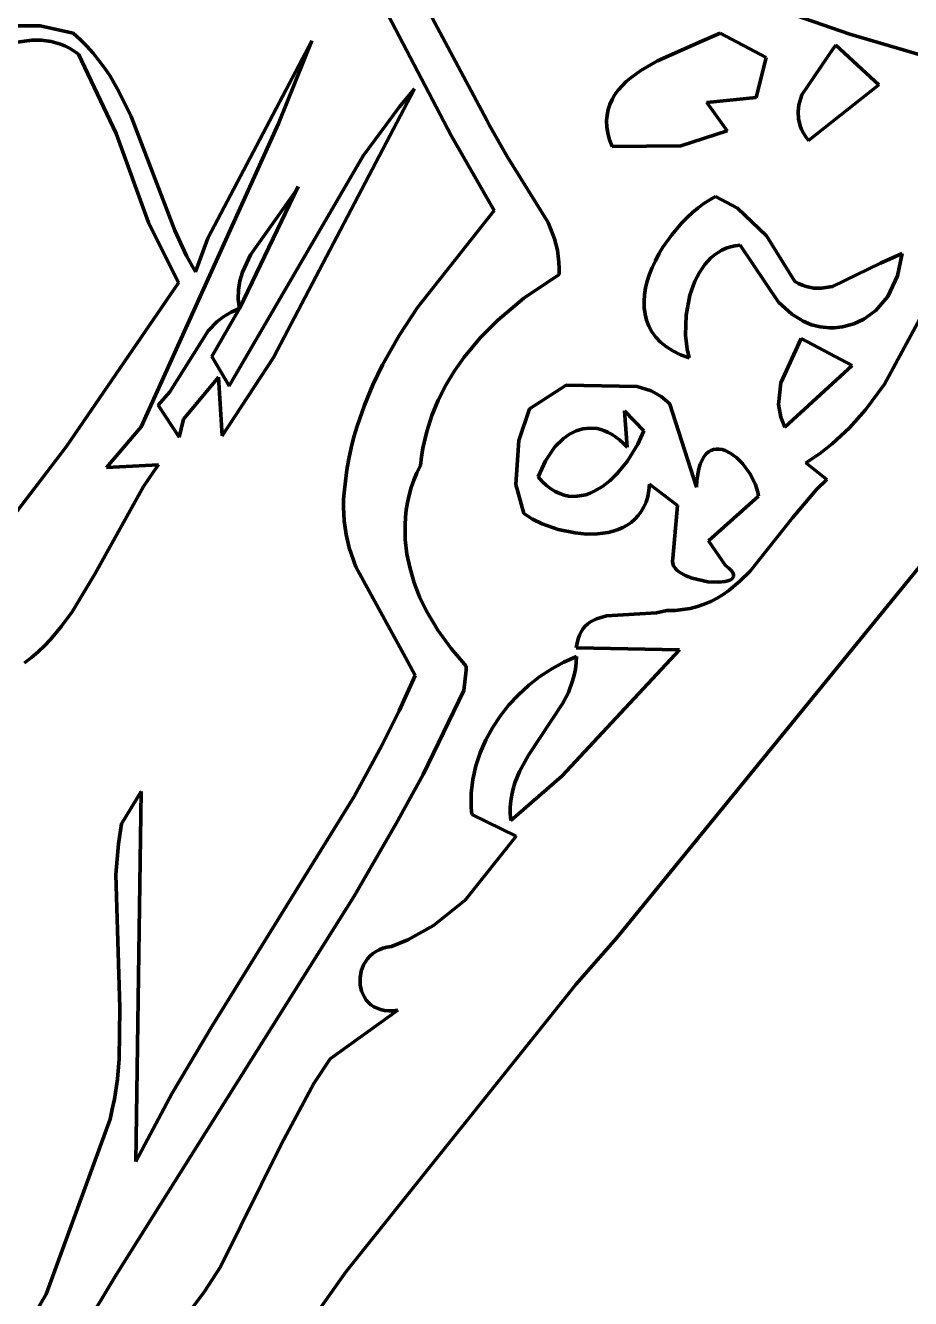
# Model space of a CAD drawing. Header units: millimetres. Extents: x 0 to 14.2, y 0 to 19.5.
# Drawn here: x 11.12 to 11.855, y 4.011 to 5.067 of the extents above; entities that cross this region are included whole.
import ezdxf

# ---------------------------------------------------------------- set-up
doc = ezdxf.new("R2010")
doc.units = ezdxf.units.MM
doc.layers.add('color#010101ff', color=7, linetype='CONTINUOUS', lineweight=100)
doc.layers.add('color#fdfdfdff', color=7, linetype='CONTINUOUS', lineweight=100)

msp = doc.modelspace()

# ---------------------------------------------------------------- linework, layer by layer
at = {"layer": 'color#010101ff'}
for p, q in [((11.395, 5.1914), (11.5036, 4.9886)), ((11.474, 4.9759), (11.3682, 5.1774)), ((11.8047, 5.0598), (11.6962, 5.0976)), ((11.1014, 5.0668), (11.1328, 5.0669)), ((11.1328, 5.0669), (11.1601, 5.0608)), ((11.1259, 5.055), (11.1097, 5.0528)), ((11.1339, 5.055), (11.1259, 5.055)), ((11.1418, 5.0539), (11.1339, 5.055)), ((11.1495, 5.0517), (11.1418, 5.0539)), ((11.1533, 5.0501), (11.1495, 5.0517)), ((11.1601, 5.0608), (11.166, 5.0555)), ((11.166, 5.0555), (11.1715, 5.0499)), ((11.2718, 4.8906), (11.3582, 5.0543)), ((11.3582, 5.0543), (11.3304, 4.9857)), ((11.6451, 5.0379), (11.6844, 5.0552)), ((11.6844, 5.0552), (11.6973, 5.0607)), ((11.6973, 5.0607), (11.7353, 5.0406)), ((11.7913, 5.0484), (11.7931, 5.0508)), ((11.7931, 5.0508), (11.8288, 5.0179)), ((12.0353, 4.9922), (11.8047, 5.0598)), ((11.1571, 5.0482), (11.1533, 5.0501)), ((11.1608, 5.0459), (11.1571, 5.0482)), ((11.1644, 5.0433), (11.1608, 5.0459)), ((11.1959, 4.9775), (11.1644, 5.0433)), ((11.1715, 5.0499), (11.1767, 5.0441)), ((11.1767, 5.0441), (11.1815, 5.0381)), ((11.7353, 5.0406), (11.727, 5.0074)), ((11.765, 5.0095), (11.7913, 5.0484)), ((11.1815, 5.0381), (11.1861, 5.0319)), ((11.1861, 5.0319), (11.1904, 5.0255)), ((11.6229, 5.0237), (11.6312, 5.0298)), ((11.6312, 5.0298), (11.6451, 5.0379)), ((11.1904, 5.0255), (11.1981, 5.0124)), ((11.6157, 5.0171), (11.6191, 5.0205)), ((11.6191, 5.0205), (11.6229, 5.0237)), ((11.1981, 5.0124), (11.2083, 4.9917)), ((11.4434, 5.0146), (11.3265, 4.7916)), ((11.4307, 4.9992), (11.4434, 5.0146)), ((11.6075, 5.0058), (11.6098, 5.0097)), ((11.6098, 5.0097), (11.6126, 5.0135)), ((11.6126, 5.0135), (11.6157, 5.0171)), ((11.7625, 5.0012), (11.765, 5.0095)), ((11.8288, 5.0179), (11.7704, 4.9716)), ((11.4008, 4.9589), (11.4307, 4.9992)), ((11.6042, 4.9973), (11.6056, 5.0016)), ((11.6056, 5.0016), (11.6075, 5.0058)), ((11.727, 5.0074), (11.6861, 5.0033)), ((11.6861, 5.0033), (11.7029, 4.9797)), ((11.7619, 4.9955), (11.7625, 5.0012)), ((11.2083, 4.9917), (11.2444, 4.897)), ((11.5036, 4.9886), (11.5056, 4.9841)), ((11.6029, 4.988), (11.6033, 4.9928)), ((11.6031, 4.983), (11.6029, 4.988)), ((11.6033, 4.9928), (11.6042, 4.9973)), ((11.7622, 4.9897), (11.7619, 4.9955)), ((11.7637, 4.9838), (11.7622, 4.9897)), ((11.2227, 4.9037), (11.1959, 4.9775)), ((11.3304, 4.9857), (11.2164, 4.734)), ((11.5056, 4.9841), (11.5203, 4.9583)), ((11.604, 4.9778), (11.6031, 4.983)), ((11.6054, 4.9723), (11.604, 4.9778)), ((11.7029, 4.9797), (11.6646, 4.9672)), ((11.7648, 4.9808), (11.7637, 4.9838)), ((11.7664, 4.9777), (11.7648, 4.9808)), ((11.7682, 4.9747), (11.7664, 4.9777)), ((11.5096, 4.9135), (11.474, 4.9759)), ((11.6076, 4.9667), (11.6054, 4.9723)), ((11.6646, 4.9672), (11.6076, 4.9667)), ((11.7704, 4.9716), (11.7682, 4.9747)), ((11.2896, 4.7679), (11.4008, 4.9589)), ((11.5203, 4.9583), (11.5544, 4.9037)), ((11.347, 4.9335), (11.2983, 4.8321)), ((11.3073, 4.8767), (11.3451, 4.9302)), ((11.3451, 4.9302), (11.347, 4.9335)), ((11.6885, 4.9225), (11.6933, 4.9253)), ((11.6933, 4.9253), (11.7116, 4.9155)), ((11.446, 4.8331), (11.5096, 4.9135)), ((11.6743, 4.9119), (11.679, 4.9158)), ((11.679, 4.9158), (11.6837, 4.9193)), ((11.6837, 4.9193), (11.6885, 4.9225)), ((11.7116, 4.9155), (11.7357, 4.8925)), ((11.2476, 4.8535), (11.2227, 4.9037)), ((11.5544, 4.9037), (11.5596, 4.8901)), ((11.657, 4.8934), (11.6653, 4.9032)), ((11.6653, 4.9032), (11.6698, 4.9077)), ((11.6698, 4.9077), (11.6743, 4.9119)), ((11.2444, 4.897), (11.2542, 4.876)), ((11.6496, 4.883), (11.657, 4.8934)), ((11.7357, 4.8925), (11.7591, 4.8547)), ((11.2617, 4.8627), (11.2718, 4.8906)), ((11.5596, 4.8901), (11.562, 4.8806)), ((11.6463, 4.8775), (11.6496, 4.883)), ((11.7021, 4.8822), (11.6986, 4.8807)), ((11.7058, 4.8834), (11.7021, 4.8822)), ((11.7097, 4.8843), (11.7058, 4.8834)), ((11.7138, 4.8848), (11.7097, 4.8843)), ((11.7455, 4.8374), (11.7138, 4.8848)), ((11.2542, 4.876), (11.2617, 4.8627)), ((11.3006, 4.8624), (11.3073, 4.8767)), ((11.562, 4.8806), (11.5633, 4.8707)), ((11.6408, 4.8663), (11.6434, 4.8719)), ((11.6434, 4.8719), (11.6463, 4.8775)), ((11.6894, 4.8742), (11.6843, 4.8686)), ((11.6923, 4.8766), (11.6894, 4.8742)), ((11.6954, 4.8788), (11.6923, 4.8766)), ((11.6986, 4.8807), (11.6954, 4.8788)), ((11.8302, 4.8699), (11.8482, 4.8778)), ((11.8482, 4.8778), (11.8445, 4.8592)), ((11.2984, 4.8551), (11.3006, 4.8624)), ((11.5633, 4.8707), (11.5636, 4.8655)), ((11.5636, 4.8655), (11.5635, 4.8603)), ((11.6367, 4.855), (11.6385, 4.8607)), ((11.6385, 4.8607), (11.6408, 4.8663)), ((11.6799, 4.8621), (11.6762, 4.855)), ((11.6843, 4.8686), (11.6799, 4.8621)), ((11.7905, 4.8506), (11.8302, 4.8699)), ((11.1543, 4.7174), (11.2476, 4.8535)), ((11.2972, 4.8476), (11.2984, 4.8551)), ((11.5635, 4.8603), (11.5343, 4.8407)), ((11.6353, 4.8493), (11.6367, 4.855)), ((11.6762, 4.855), (11.672, 4.8433)), ((11.7591, 4.8547), (11.7623, 4.853)), ((11.7623, 4.853), (11.7654, 4.8515)), ((11.7654, 4.8515), (11.7686, 4.8504)), ((11.7686, 4.8504), (11.7749, 4.8492)), ((11.7812, 4.8491), (11.7905, 4.8506)), ((11.8337, 4.7693), (11.8811, 4.8573)), ((11.8445, 4.8592), (11.8363, 4.8423)), ((11.2971, 4.8399), (11.2972, 4.8476)), ((11.2976, 4.836), (11.2971, 4.8399)), ((11.5343, 4.8407), (11.5127, 4.8226)), ((11.634, 4.8382), (11.6344, 4.8437)), ((11.6344, 4.8437), (11.6353, 4.8493)), ((11.672, 4.8433), (11.6689, 4.8267)), ((11.7749, 4.8492), (11.7812, 4.8491)), ((11.8363, 4.8423), (11.8263, 4.8306)), ((11.2983, 4.8321), (11.2752, 4.7923)), ((11.2851, 4.8257), (11.2913, 4.8293)), ((11.2913, 4.8293), (11.2983, 4.8321)), ((11.2983, 4.8321), (11.2976, 4.836)), ((11.4307, 4.8097), (11.446, 4.8331)), ((11.6341, 4.8328), (11.634, 4.8382)), ((11.6348, 4.8275), (11.6341, 4.8328)), ((11.7566, 4.8274), (11.7455, 4.8374)), ((11.8263, 4.8306), (11.8164, 4.8234)), ((11.2721, 4.8136), (11.2795, 4.8213)), ((11.2795, 4.8213), (11.2851, 4.8257)), ((11.5127, 4.8226), (11.4979, 4.8078)), ((11.6361, 4.8224), (11.6348, 4.8275)), ((11.638, 4.8175), (11.6361, 4.8224)), ((11.6689, 4.8267), (11.6685, 4.8101)), ((11.766, 4.8217), (11.7566, 4.8274)), ((11.7729, 4.8188), (11.766, 4.8217)), ((11.7802, 4.8169), (11.7729, 4.8188)), ((11.808, 4.8194), (11.7988, 4.8169)), ((11.8164, 4.8234), (11.808, 4.8194)), ((11.2402, 4.763), (11.2721, 4.8136)), ((11.417, 4.7856), (11.4307, 4.8097)), ((11.4979, 4.8078), (11.4846, 4.7917)), ((11.6405, 4.8128), (11.638, 4.8175)), ((11.6438, 4.8084), (11.6405, 4.8128)), ((11.6477, 4.8042), (11.6438, 4.8084)), ((11.6685, 4.8101), (11.6698, 4.7984)), ((11.788, 4.8161), (11.7802, 4.8169)), ((11.7922, 4.8161), (11.788, 4.8161)), ((11.7988, 4.8169), (11.7922, 4.8161)), ((11.6525, 4.8004), (11.6477, 4.8042)), ((11.658, 4.797), (11.6525, 4.8004)), ((11.6643, 4.7939), (11.658, 4.797)), ((11.6698, 4.7984), (11.6714, 4.7912)), ((11.7476, 4.7705), (11.7644, 4.8073)), ((11.7644, 4.8073), (11.8066, 4.785)), ((11.2752, 4.7923), (11.2896, 4.7679)), ((11.3265, 4.7916), (11.2837, 4.7265)), ((11.4846, 4.7917), (11.4766, 4.7804)), ((11.6714, 4.7912), (11.6643, 4.7939)), ((11.4089, 4.769), (11.417, 4.7856)), ((11.4766, 4.7804), (11.4695, 4.7686)), ((11.8066, 4.785), (11.7509, 4.7338)), ((11.2806, 4.7751), (11.2517, 4.7404)), ((11.2837, 4.7265), (11.2806, 4.7751)), ((11.4018, 4.752), (11.4089, 4.769)), ((11.4695, 4.7686), (11.4632, 4.7562)), ((11.5389, 4.749), (11.5693, 4.7685)), ((11.5693, 4.7685), (11.6284, 4.7676)), ((11.6284, 4.7676), (11.64, 4.7638)), ((11.7455, 4.7525), (11.7476, 4.7705)), ((11.8178, 4.7481), (11.8337, 4.7693)), ((11.2307, 4.752), (11.2402, 4.763)), ((11.4632, 4.7562), (11.4579, 4.7434)), ((11.64, 4.7638), (11.6481, 4.7592)), ((11.6481, 4.7592), (11.6531, 4.7551)), ((11.6531, 4.7551), (11.6555, 4.7528)), ((11.2481, 4.7254), (11.2307, 4.752)), ((11.3958, 4.7345), (11.4018, 4.752)), ((11.5299, 4.7226), (11.5389, 4.749)), ((11.6177, 4.7474), (11.6201, 4.717)), ((11.6338, 4.7306), (11.6177, 4.7474)), ((11.6555, 4.7528), (11.6775, 4.6838)), ((11.7475, 4.7419), (11.7455, 4.7525)), ((11.8045, 4.7333), (11.8178, 4.7481)), ((11.2164, 4.734), (11.1878, 4.7002)), ((11.2517, 4.7404), (11.2481, 4.7254)), ((11.3932, 4.7256), (11.3958, 4.7345)), ((11.4579, 4.7434), (11.4536, 4.73)), ((11.7509, 4.7338), (11.7475, 4.7419)), ((11.3909, 4.7166), (11.3932, 4.7256)), ((11.4536, 4.73), (11.4504, 4.7162)), ((11.5671, 4.7242), (11.56, 4.7174)), ((11.5721, 4.7279), (11.5671, 4.7242)), ((11.5775, 4.7306), (11.5721, 4.7279)), ((11.5832, 4.7323), (11.5775, 4.7306)), ((11.589, 4.733), (11.5832, 4.7323)), ((11.595, 4.7325), (11.589, 4.733)), ((11.5981, 4.7317), (11.595, 4.7325)), ((11.6012, 4.7307), (11.5981, 4.7317)), ((11.6043, 4.7293), (11.6012, 4.7307)), ((11.6074, 4.7276), (11.6043, 4.7293)), ((11.6106, 4.7255), (11.6074, 4.7276)), ((11.6137, 4.7231), (11.6106, 4.7255)), ((11.6169, 4.7202), (11.6137, 4.7231)), ((11.6289, 4.7196), (11.6338, 4.7306)), ((11.79, 4.7198), (11.8045, 4.7333)), ((11.1381, 4.6965), (11.1543, 4.7174)), ((11.389, 4.7075), (11.3909, 4.7166)), ((11.4504, 4.7162), (11.4492, 4.7091)), ((11.5275, 4.6862), (11.5299, 4.7226)), ((11.56, 4.7174), (11.5521, 4.7059)), ((11.6201, 4.717), (11.6169, 4.7202)), ((11.62, 4.7052), (11.6289, 4.7196)), ((11.6855, 4.7115), (11.6874, 4.7132)), ((11.6874, 4.7132), (11.6895, 4.7144)), ((11.6895, 4.7144), (11.6916, 4.7152)), ((11.6916, 4.7152), (11.6939, 4.7156)), ((11.6939, 4.7156), (11.6963, 4.7156)), ((11.6963, 4.7156), (11.6987, 4.7152)), ((11.6987, 4.7152), (11.7012, 4.7144)), ((11.7012, 4.7144), (11.7061, 4.7119)), ((11.7795, 4.7115), (11.79, 4.7198)), ((11.1878, 4.7002), (11.231, 4.7025)), ((11.231, 4.7025), (11.2267, 4.6967)), ((11.3873, 4.6982), (11.389, 4.7075)), ((11.4492, 4.7091), (11.4484, 4.7018)), ((11.5521, 4.7059), (11.546, 4.6926)), ((11.6118, 4.6952), (11.62, 4.7052)), ((11.6795, 4.6992), (11.6807, 4.7031)), ((11.6807, 4.7031), (11.6821, 4.7064)), ((11.6821, 4.7064), (11.6837, 4.7092)), ((11.6837, 4.7092), (11.6855, 4.7115)), ((11.7061, 4.7119), (11.711, 4.7082)), ((11.711, 4.7082), (11.7156, 4.7036)), ((11.7156, 4.7036), (11.7217, 4.6953)), ((11.7683, 4.704), (11.7795, 4.7115)), ((11.7858, 4.6902), (11.7683, 4.704)), ((10.9661, 4.4717), (11.1381, 4.6965)), ((11.2267, 4.6967), (11.2184, 4.6846)), ((11.3861, 4.6888), (11.3873, 4.6982)), ((11.4455, 4.6958), (11.443, 4.6897)), ((11.4484, 4.7018), (11.4455, 4.6958)), ((11.546, 4.6926), (11.5495, 4.6887)), ((11.6058, 4.6894), (11.6118, 4.6952)), ((11.6779, 4.6896), (11.6786, 4.6947)), ((11.6786, 4.6947), (11.6795, 4.6992)), ((11.7217, 4.6953), (11.7264, 4.6861)), ((11.2184, 4.6846), (11.1784, 4.6123)), ((11.3851, 4.6793), (11.3861, 4.6888)), ((11.4408, 4.6836), (11.4391, 4.6774)), ((11.443, 4.6897), (11.4408, 4.6836)), ((11.5341, 4.6621), (11.5275, 4.6862)), ((11.5495, 4.6887), (11.5531, 4.6853)), ((11.5531, 4.6853), (11.5567, 4.6826)), ((11.5567, 4.6826), (11.5603, 4.6803)), ((11.5926, 4.6805), (11.5994, 4.6844)), ((11.5994, 4.6844), (11.6058, 4.6894)), ((11.6379, 4.6811), (11.637, 4.6762)), ((11.6385, 4.6865), (11.6379, 4.6811)), ((11.6618, 4.6688), (11.6385, 4.6865)), ((11.6775, 4.6838), (11.6779, 4.6896)), ((11.7264, 4.6861), (11.7284, 4.6797)), ((11.7572, 4.6584), (11.7771, 4.682)), ((11.7771, 4.682), (11.7858, 4.6902)), ((11.3845, 4.6674), (11.3846, 4.6733)), ((11.3846, 4.6733), (11.3851, 4.6793)), ((11.4377, 4.6713), (11.4366, 4.6651)), ((11.4391, 4.6774), (11.4377, 4.6713)), ((11.5603, 4.6803), (11.564, 4.6786)), ((11.564, 4.6786), (11.5676, 4.6774)), ((11.5676, 4.6774), (11.5713, 4.6766)), ((11.5713, 4.6766), (11.5749, 4.6763)), ((11.5749, 4.6763), (11.5785, 4.6764)), ((11.5785, 4.6764), (11.5821, 4.6769)), ((11.5821, 4.6769), (11.5857, 4.6777)), ((11.5857, 4.6777), (11.5892, 4.6789)), ((11.5892, 4.6789), (11.5926, 4.6805)), ((11.6356, 4.6716), (11.6338, 4.6675)), ((11.637, 4.6762), (11.6356, 4.6716)), ((11.729, 4.6764), (11.6875, 4.6393)), ((11.7284, 4.6797), (11.729, 4.6764)), ((11.385, 4.6559), (11.3845, 4.6674)), ((11.4366, 4.6651), (11.4359, 4.659)), ((11.5414, 4.6575), (11.5341, 4.6621)), ((11.6292, 4.6603), (11.6264, 4.6573)), ((11.6317, 4.6637), (11.6292, 4.6603)), ((11.6338, 4.6675), (11.6317, 4.6637)), ((11.658, 4.6248), (11.6618, 4.6688)), ((11.3867, 4.6447), (11.385, 4.6559)), ((11.4359, 4.659), (11.4356, 4.6528)), ((11.4356, 4.6528), (11.4358, 4.6406)), ((11.5495, 4.6536), (11.5414, 4.6575)), ((11.5628, 4.6489), (11.5495, 4.6536)), ((11.8914, 4.6532), (11.6112, 4.3097)), ((11.6163, 4.6504), (11.6124, 4.6487)), ((11.6199, 4.6524), (11.6163, 4.6504)), ((11.6233, 4.6547), (11.6199, 4.6524)), ((11.6264, 4.6573), (11.6233, 4.6547)), ((11.7221, 4.6143), (11.7572, 4.6584)), ((11.3893, 4.6337), (11.3867, 4.6447)), ((11.4358, 4.6406), (11.4371, 4.6284)), ((11.5768, 4.6459), (11.5628, 4.6489)), ((11.5862, 4.645), (11.5768, 4.6459)), ((11.5954, 4.6452), (11.5862, 4.645)), ((11.6042, 4.6464), (11.5954, 4.6452)), ((11.6084, 4.6474), (11.6042, 4.6464)), ((11.6124, 4.6487), (11.6084, 4.6474)), ((11.6875, 4.6393), (11.7017, 4.619)), ((11.3948, 4.6178), (11.3893, 4.6337)), ((11.4371, 4.6284), (11.4397, 4.6164)), ((11.4359, 4.5426), (11.3948, 4.6178)), ((11.6576, 4.6226), (11.658, 4.6248)), ((11.6578, 4.6205), (11.6576, 4.6226)), ((11.6585, 4.6186), (11.6578, 4.6205)), ((11.6597, 4.6167), (11.6585, 4.6186)), ((11.7017, 4.619), (11.7044, 4.6168)), ((11.1784, 4.6123), (11.1592, 4.5805)), ((11.4397, 4.6164), (11.4432, 4.6045)), ((11.6613, 4.615), (11.6597, 4.6167)), ((11.6633, 4.6134), (11.6613, 4.615)), ((11.6682, 4.6105), (11.6633, 4.6134)), ((11.674, 4.6083), (11.6682, 4.6105)), ((11.6869, 4.6055), (11.674, 4.6083)), ((11.7053, 4.6068), (11.7035, 4.6061)), ((11.7044, 4.6168), (11.7063, 4.6148)), ((11.7068, 4.6076), (11.7053, 4.6068)), ((11.7063, 4.6148), (11.7076, 4.613)), ((11.7078, 4.6087), (11.7068, 4.6076)), ((11.7076, 4.613), (11.7082, 4.6114)), ((11.7083, 4.6099), (11.7078, 4.6087)), ((11.7082, 4.6114), (11.7083, 4.6099)), ((11.7136, 4.6058), (11.7221, 4.6143)), ((11.4432, 4.6045), (11.4477, 4.593)), ((11.6961, 4.605), (11.6869, 4.6055)), ((11.7013, 4.6056), (11.6961, 4.605)), ((11.6996, 4.5949), (11.7044, 4.5983)), ((11.7035, 4.6061), (11.7013, 4.6056)), ((11.7044, 4.5983), (11.7136, 4.6058)), ((11.4477, 4.593), (11.4531, 4.5816)), ((11.6783, 4.5849), (11.684, 4.5868)), ((11.684, 4.5868), (11.6894, 4.5891)), ((11.6894, 4.5891), (11.6946, 4.5918)), ((11.6946, 4.5918), (11.6996, 4.5949)), ((11.1592, 4.5805), (11.1505, 4.5686)), ((11.4531, 4.5816), (11.4627, 4.5653)), ((11.5944, 4.5747), (11.6027, 4.5771)), ((11.6027, 4.5771), (11.6444, 4.5796)), ((11.6444, 4.5796), (11.653, 4.5816)), ((11.653, 4.5816), (11.6597, 4.5817)), ((11.6597, 4.5817), (11.6662, 4.5823)), ((11.6662, 4.5823), (11.6724, 4.5833)), ((11.6724, 4.5833), (11.6783, 4.5849)), ((11.1505, 4.5686), (11.1412, 4.5576)), ((11.4627, 4.5653), (11.4739, 4.5499)), ((11.5818, 4.564), (11.5834, 4.5665)), ((11.5834, 4.5665), (11.5852, 4.5686)), ((11.5852, 4.5686), (11.5872, 4.5705)), ((11.5872, 4.5705), (11.5894, 4.5722)), ((11.5894, 4.5722), (11.5944, 4.5747)), ((11.1412, 4.5576), (11.1362, 4.5523)), ((11.5777, 4.5505), (11.5784, 4.5544)), ((11.5784, 4.5544), (11.5792, 4.558)), ((11.5792, 4.558), (11.5804, 4.5611)), ((11.5804, 4.5611), (11.5818, 4.564)), ((11.1309, 4.5474), (11.1254, 4.5427)), ((11.1362, 4.5523), (11.1309, 4.5474)), ((11.4739, 4.5499), (11.4863, 4.5355)), ((11.5657, 4.444), (11.6635, 4.549)), ((11.5674, 4.5388), (11.5778, 4.5434)), ((11.5778, 4.5434), (11.5776, 4.5381)), ((11.6635, 4.549), (11.5777, 4.5505)), ((11.1254, 4.5427), (11.1197, 4.5382)), ((11.444, 4.5277), (11.4359, 4.5426)), ((11.4863, 4.5355), (11.4863, 4.532)), ((11.5476, 4.5268), (11.5573, 4.5332)), ((11.5573, 4.5332), (11.5674, 4.5388)), ((11.577, 4.533), (11.5761, 4.5279)), ((11.5776, 4.5381), (11.577, 4.533)), ((11.4307, 4.4983), (11.444, 4.5277)), ((11.4863, 4.532), (11.4843, 4.5151)), ((11.5384, 4.5196), (11.5476, 4.5268)), ((11.5747, 4.5231), (11.5712, 4.5136)), ((11.5761, 4.5279), (11.5747, 4.5231)), ((11.4843, 4.5151), (11.4505, 4.4454)), ((11.5218, 4.5032), (11.5298, 4.5117)), ((11.5298, 4.5117), (11.5384, 4.5196)), ((11.5712, 4.5136), (11.5667, 4.5046)), ((11.5146, 4.494), (11.5218, 4.5032)), ((11.5667, 4.5046), (11.538, 4.4614)), ((11.4164, 4.4695), (11.4307, 4.4983)), ((11.5082, 4.4843), (11.5146, 4.494)), ((11.5026, 4.4741), (11.5082, 4.4843)), ((11.3934, 4.4273), (11.4164, 4.4695)), ((11.498, 4.4635), (11.5026, 4.4741)), ((11.4944, 4.4526), (11.498, 4.4635)), ((11.538, 4.4614), (11.5306, 4.4479)), ((11.4919, 4.4414), (11.4944, 4.4526)), ((11.4505, 4.4454), (11.4282, 4.4047)), ((11.4906, 4.4299), (11.4919, 4.4414)), ((11.5233, 4.4072), (11.5657, 4.444)), ((11.5268, 4.4385), (11.5253, 4.4337)), ((11.5306, 4.4479), (11.5268, 4.4385)), ((11.2001, 4.4046), (11.2165, 4.4313)), ((11.2165, 4.4313), (11.2122, 4.1242)), ((11.2751, 4.2362), (11.3934, 4.4273)), ((11.4904, 4.4241), (11.4906, 4.4299)), ((11.5241, 4.4287), (11.5233, 4.4235)), ((11.5253, 4.4337), (11.5241, 4.4287)), ((11.4905, 4.4182), (11.4904, 4.4241)), ((11.4909, 4.4124), (11.4905, 4.4182)), ((11.5233, 4.4235), (11.5228, 4.4182)), ((11.5228, 4.4182), (11.5228, 4.4128)), ((11.5278, 4.3944), (11.4909, 4.4124)), ((11.5228, 4.4128), (11.5233, 4.4072)), ((11.1976, 4.3878), (11.2001, 4.4046)), ((11.4282, 4.4047), (11.3934, 4.3444)), ((11.1956, 4.3624), (11.1976, 4.3878)), ((11.4855, 4.3412), (11.5278, 4.3944)), ((11.1988, 4.2519), (11.1956, 4.3624)), ((11.3934, 4.3444), (11.1957, 4.0301)), ((11.4592, 4.3201), (11.4855, 4.3412)), ((11.438, 4.3083), (11.4592, 4.3201)), ((11.4141, 4.3), (11.4172, 4.3013)), ((11.4172, 4.3013), (11.4205, 4.3022)), ((11.4205, 4.3022), (11.4242, 4.3028)), ((11.4242, 4.3028), (11.438, 4.3083)), ((11.6112, 4.3097), (11.5774, 4.2713)), ((11.4012, 4.2876), (11.4044, 4.2925)), ((11.4044, 4.2925), (11.4064, 4.2947)), ((11.4064, 4.2947), (11.4087, 4.2967)), ((11.4087, 4.2967), (11.4112, 4.2985)), ((11.4112, 4.2985), (11.4141, 4.3)), ((11.3982, 4.2766), (11.3992, 4.2822)), ((11.3992, 4.2822), (11.4012, 4.2876)), ((11.5774, 4.2713), (11.3866, 4.0329)), ((11.3983, 4.271), (11.3982, 4.2766)), ((11.3995, 4.2656), (11.3983, 4.271)), ((11.4018, 4.2606), (11.3995, 4.2656)), ((11.4034, 4.2583), (11.4018, 4.2606)), ((11.4052, 4.2562), (11.4034, 4.2583)), ((11.1983, 4.2096), (11.1988, 4.2519)), ((11.3734, 4.2094), (11.4297, 4.2498)), ((11.4073, 4.2543), (11.4052, 4.2562)), ((11.4097, 4.2527), (11.4073, 4.2543)), ((11.4124, 4.2514), (11.4097, 4.2527)), ((11.4153, 4.2503), (11.4124, 4.2514)), ((11.4185, 4.2496), (11.4153, 4.2503)), ((11.422, 4.2493), (11.4185, 4.2496)), ((11.4257, 4.2493), (11.422, 4.2493)), ((11.4297, 4.2498), (11.4257, 4.2493)), ((11.2424, 4.1809), (11.2751, 4.2362)), ((11.1968, 4.1927), (11.1983, 4.2096)), ((11.3599, 4.1891), (11.3734, 4.2094)), ((11.1943, 4.176), (11.1968, 4.1927)), ((11.3331, 4.139), (11.3599, 4.1891)), ((11.1926, 4.1676), (11.1943, 4.176)), ((11.2195, 4.1385), (11.2424, 4.1809)), ((11.1907, 4.1593), (11.1926, 4.1676)), ((11.1376, 4.0141), (11.1907, 4.1593)), ((11.2122, 4.1242), (11.2195, 4.1385)), ((11.2825, 4.0369), (11.3331, 4.139)), ((11.2692, 4.0165), (11.2825, 4.0369)), ((11.1957, 4.0301), (11.1359, 3.9307)), ((11.3866, 4.0329), (11.2641, 3.8599)), ((11.2594, 4.0034), (11.2692, 4.0165)), ((11.1213, 3.9863), (11.1376, 4.0141))]:
    msp.add_line(p, q, dxfattribs=at)
at = {"layer": 'color#fdfdfdff'}
for p, q in [((11.5036, 4.9886), (11.395, 5.1914)), ((11.3682, 5.1774), (11.474, 4.9759)), ((11.6962, 5.0976), (11.8047, 5.0598)), ((11.1328, 5.0669), (11.1014, 5.0668)), ((11.1601, 5.0608), (11.1328, 5.0669)), ((11.1097, 5.0528), (11.1259, 5.055)), ((11.1259, 5.055), (11.1339, 5.055)), ((11.1339, 5.055), (11.1418, 5.0539)), ((11.1418, 5.0539), (11.1495, 5.0517)), ((11.1495, 5.0517), (11.1533, 5.0501)), ((11.166, 5.0555), (11.1601, 5.0608)), ((11.1715, 5.0499), (11.166, 5.0555)), ((11.3582, 5.0543), (11.2718, 4.8906)), ((11.3304, 4.9857), (11.3582, 5.0543)), ((11.6844, 5.0552), (11.6451, 5.0379)), ((11.6973, 5.0607), (11.6844, 5.0552)), ((11.7353, 5.0406), (11.6973, 5.0607)), ((11.7931, 5.0508), (11.7913, 5.0484)), ((11.8288, 5.0179), (11.7931, 5.0508)), ((11.8047, 5.0598), (12.0353, 4.9922)), ((11.1533, 5.0501), (11.1571, 5.0482)), ((11.1571, 5.0482), (11.1608, 5.0459)), ((11.1608, 5.0459), (11.1644, 5.0433)), ((11.1644, 5.0433), (11.1959, 4.9775)), ((11.1767, 5.0441), (11.1715, 5.0499)), ((11.1815, 5.0381), (11.1767, 5.0441)), ((11.727, 5.0074), (11.7353, 5.0406)), ((11.7913, 5.0484), (11.765, 5.0095)), ((11.1861, 5.0319), (11.1815, 5.0381)), ((11.1904, 5.0255), (11.1861, 5.0319)), ((11.6312, 5.0298), (11.6229, 5.0237)), ((11.6451, 5.0379), (11.6312, 5.0298)), ((11.1981, 5.0124), (11.1904, 5.0255)), ((11.6191, 5.0205), (11.6157, 5.0171)), ((11.6229, 5.0237), (11.6191, 5.0205)), ((11.2083, 4.9917), (11.1981, 5.0124)), ((11.3265, 4.7916), (11.4434, 5.0146)), ((11.4434, 5.0146), (11.4307, 4.9992)), ((11.6098, 5.0097), (11.6075, 5.0058)), ((11.6126, 5.0135), (11.6098, 5.0097)), ((11.6157, 5.0171), (11.6126, 5.0135)), ((11.765, 5.0095), (11.7625, 5.0012)), ((11.7704, 4.9716), (11.8288, 5.0179)), ((11.4307, 4.9992), (11.4008, 4.9589)), ((11.6056, 5.0016), (11.6042, 4.9973)), ((11.6075, 5.0058), (11.6056, 5.0016)), ((11.6861, 5.0033), (11.727, 5.0074)), ((11.7029, 4.9797), (11.6861, 5.0033)), ((11.7625, 5.0012), (11.7619, 4.9955)), ((11.2444, 4.897), (11.2083, 4.9917)), ((11.5056, 4.9841), (11.5036, 4.9886)), ((11.6033, 4.9928), (11.6029, 4.988)), ((11.6029, 4.988), (11.6031, 4.983)), ((11.6042, 4.9973), (11.6033, 4.9928)), ((11.7619, 4.9955), (11.7622, 4.9897)), ((11.7622, 4.9897), (11.7637, 4.9838)), ((11.1959, 4.9775), (11.2227, 4.9037)), ((11.2164, 4.734), (11.3304, 4.9857)), ((11.5203, 4.9583), (11.5056, 4.9841)), ((11.6031, 4.983), (11.604, 4.9778)), ((11.604, 4.9778), (11.6054, 4.9723)), ((11.6646, 4.9672), (11.7029, 4.9797)), ((11.7637, 4.9838), (11.7648, 4.9808)), ((11.7648, 4.9808), (11.7664, 4.9777)), ((11.7664, 4.9777), (11.7682, 4.9747)), ((11.474, 4.9759), (11.5096, 4.9135)), ((11.6054, 4.9723), (11.6076, 4.9667)), ((11.6076, 4.9667), (11.6646, 4.9672)), ((11.7682, 4.9747), (11.7704, 4.9716)), ((11.4008, 4.9589), (11.2896, 4.7679)), ((11.5544, 4.9037), (11.5203, 4.9583)), ((11.2983, 4.8321), (11.347, 4.9335)), ((11.3451, 4.9302), (11.3073, 4.8767)), ((11.347, 4.9335), (11.3451, 4.9302)), ((11.6933, 4.9253), (11.6885, 4.9225)), ((11.7116, 4.9155), (11.6933, 4.9253)), ((11.5096, 4.9135), (11.446, 4.8331)), ((11.679, 4.9158), (11.6743, 4.9119)), ((11.6837, 4.9193), (11.679, 4.9158)), ((11.6885, 4.9225), (11.6837, 4.9193)), ((11.7357, 4.8925), (11.7116, 4.9155)), ((11.2227, 4.9037), (11.2476, 4.8535)), ((11.5596, 4.8901), (11.5544, 4.9037)), ((11.6653, 4.9032), (11.657, 4.8934)), ((11.6698, 4.9077), (11.6653, 4.9032)), ((11.6743, 4.9119), (11.6698, 4.9077)), ((11.2542, 4.876), (11.2444, 4.897)), ((11.657, 4.8934), (11.6496, 4.883)), ((11.7591, 4.8547), (11.7357, 4.8925)), ((11.2718, 4.8906), (11.2617, 4.8627)), ((11.562, 4.8806), (11.5596, 4.8901)), ((11.6496, 4.883), (11.6463, 4.8775)), ((11.6986, 4.8807), (11.7021, 4.8822)), ((11.7021, 4.8822), (11.7058, 4.8834)), ((11.7058, 4.8834), (11.7097, 4.8843)), ((11.7097, 4.8843), (11.7138, 4.8848)), ((11.7138, 4.8848), (11.7455, 4.8374)), ((11.2617, 4.8627), (11.2542, 4.876)), ((11.3073, 4.8767), (11.3006, 4.8624)), ((11.5633, 4.8707), (11.562, 4.8806)), ((11.6434, 4.8719), (11.6408, 4.8663)), ((11.6463, 4.8775), (11.6434, 4.8719)), ((11.6843, 4.8686), (11.6894, 4.8742)), ((11.6894, 4.8742), (11.6923, 4.8766)), ((11.6923, 4.8766), (11.6954, 4.8788)), ((11.6954, 4.8788), (11.6986, 4.8807)), ((11.8482, 4.8778), (11.8302, 4.8699)), ((11.8445, 4.8592), (11.8482, 4.8778)), ((11.3006, 4.8624), (11.2984, 4.8551)), ((11.5636, 4.8655), (11.5633, 4.8707)), ((11.5635, 4.8603), (11.5636, 4.8655)), ((11.6385, 4.8607), (11.6367, 4.855)), ((11.6408, 4.8663), (11.6385, 4.8607)), ((11.6762, 4.855), (11.6799, 4.8621)), ((11.6799, 4.8621), (11.6843, 4.8686)), ((11.8302, 4.8699), (11.7905, 4.8506)), ((11.2476, 4.8535), (11.1543, 4.7174)), ((11.2984, 4.8551), (11.2972, 4.8476)), ((11.5343, 4.8407), (11.5635, 4.8603)), ((11.6367, 4.855), (11.6353, 4.8493)), ((11.672, 4.8433), (11.6762, 4.855)), ((11.7623, 4.853), (11.7591, 4.8547)), ((11.7654, 4.8515), (11.7623, 4.853)), ((11.7686, 4.8504), (11.7654, 4.8515)), ((11.7749, 4.8492), (11.7686, 4.8504)), ((11.7905, 4.8506), (11.7812, 4.8491)), ((11.8811, 4.8573), (11.8337, 4.7693)), ((11.8363, 4.8423), (11.8445, 4.8592)), ((11.2972, 4.8476), (11.2971, 4.8399)), ((11.2971, 4.8399), (11.2976, 4.836)), ((11.5127, 4.8226), (11.5343, 4.8407)), ((11.6344, 4.8437), (11.634, 4.8382)), ((11.6353, 4.8493), (11.6344, 4.8437)), ((11.6689, 4.8267), (11.672, 4.8433)), ((11.7812, 4.8491), (11.7749, 4.8492)), ((11.8263, 4.8306), (11.8363, 4.8423)), ((11.2752, 4.7923), (11.2983, 4.8321)), ((11.2913, 4.8293), (11.2851, 4.8257)), ((11.2983, 4.8321), (11.2913, 4.8293)), ((11.2976, 4.836), (11.2983, 4.8321)), ((11.446, 4.8331), (11.4307, 4.8097)), ((11.634, 4.8382), (11.6341, 4.8328)), ((11.6341, 4.8328), (11.6348, 4.8275)), ((11.7455, 4.8374), (11.7566, 4.8274)), ((11.8164, 4.8234), (11.8263, 4.8306)), ((11.2795, 4.8213), (11.2721, 4.8136)), ((11.2851, 4.8257), (11.2795, 4.8213)), ((11.4979, 4.8078), (11.5127, 4.8226)), ((11.6348, 4.8275), (11.6361, 4.8224)), ((11.6361, 4.8224), (11.638, 4.8175)), ((11.6685, 4.8101), (11.6689, 4.8267)), ((11.7566, 4.8274), (11.766, 4.8217)), ((11.766, 4.8217), (11.7729, 4.8188)), ((11.7729, 4.8188), (11.7802, 4.8169)), ((11.7988, 4.8169), (11.808, 4.8194)), ((11.808, 4.8194), (11.8164, 4.8234)), ((11.2721, 4.8136), (11.2402, 4.763)), ((11.4307, 4.8097), (11.417, 4.7856)), ((11.4846, 4.7917), (11.4979, 4.8078)), ((11.638, 4.8175), (11.6405, 4.8128)), ((11.6405, 4.8128), (11.6438, 4.8084)), ((11.6438, 4.8084), (11.6477, 4.8042)), ((11.6698, 4.7984), (11.6685, 4.8101)), ((11.7802, 4.8169), (11.788, 4.8161)), ((11.788, 4.8161), (11.7922, 4.8161)), ((11.7922, 4.8161), (11.7988, 4.8169)), ((11.6477, 4.8042), (11.6525, 4.8004)), ((11.6525, 4.8004), (11.658, 4.797)), ((11.658, 4.797), (11.6643, 4.7939)), ((11.6714, 4.7912), (11.6698, 4.7984)), ((11.7644, 4.8073), (11.7476, 4.7705)), ((11.8066, 4.785), (11.7644, 4.8073)), ((11.2896, 4.7679), (11.2752, 4.7923)), ((11.2837, 4.7265), (11.3265, 4.7916)), ((11.4766, 4.7804), (11.4846, 4.7917)), ((11.6643, 4.7939), (11.6714, 4.7912)), ((11.417, 4.7856), (11.4089, 4.769)), ((11.4695, 4.7686), (11.4766, 4.7804)), ((11.7509, 4.7338), (11.8066, 4.785)), ((11.2517, 4.7404), (11.2806, 4.7751)), ((11.2806, 4.7751), (11.2837, 4.7265)), ((11.4089, 4.769), (11.4018, 4.752)), ((11.4632, 4.7562), (11.4695, 4.7686)), ((11.5693, 4.7685), (11.5389, 4.749)), ((11.6284, 4.7676), (11.5693, 4.7685)), ((11.64, 4.7638), (11.6284, 4.7676)), ((11.7476, 4.7705), (11.7455, 4.7525)), ((11.8337, 4.7693), (11.8178, 4.7481)), ((11.2402, 4.763), (11.2307, 4.752)), ((11.4579, 4.7434), (11.4632, 4.7562)), ((11.6481, 4.7592), (11.64, 4.7638)), ((11.6531, 4.7551), (11.6481, 4.7592)), ((11.6555, 4.7528), (11.6531, 4.7551)), ((11.2307, 4.752), (11.2481, 4.7254)), ((11.4018, 4.752), (11.3958, 4.7345)), ((11.5389, 4.749), (11.5299, 4.7226)), ((11.6177, 4.7474), (11.6338, 4.7306)), ((11.6201, 4.717), (11.6177, 4.7474)), ((11.6775, 4.6838), (11.6555, 4.7528)), ((11.7455, 4.7525), (11.7475, 4.7419)), ((11.8178, 4.7481), (11.8045, 4.7333)), ((11.1878, 4.7002), (11.2164, 4.734)), ((11.2481, 4.7254), (11.2517, 4.7404)), ((11.3958, 4.7345), (11.3932, 4.7256)), ((11.4536, 4.73), (11.4579, 4.7434)), ((11.7475, 4.7419), (11.7509, 4.7338)), ((11.3932, 4.7256), (11.3909, 4.7166)), ((11.4504, 4.7162), (11.4536, 4.73)), ((11.56, 4.7174), (11.5671, 4.7242)), ((11.5671, 4.7242), (11.5721, 4.7279)), ((11.5721, 4.7279), (11.5775, 4.7306)), ((11.5775, 4.7306), (11.5832, 4.7323)), ((11.5832, 4.7323), (11.589, 4.733)), ((11.589, 4.733), (11.595, 4.7325)), ((11.595, 4.7325), (11.5981, 4.7317)), ((11.5981, 4.7317), (11.6012, 4.7307)), ((11.6012, 4.7307), (11.6043, 4.7293)), ((11.6043, 4.7293), (11.6074, 4.7276)), ((11.6074, 4.7276), (11.6106, 4.7255)), ((11.6106, 4.7255), (11.6137, 4.7231)), ((11.6137, 4.7231), (11.6169, 4.7202)), ((11.6338, 4.7306), (11.6289, 4.7196)), ((11.8045, 4.7333), (11.79, 4.7198)), ((11.1543, 4.7174), (11.1381, 4.6965)), ((11.3909, 4.7166), (11.389, 4.7075)), ((11.4492, 4.7091), (11.4504, 4.7162)), ((11.5299, 4.7226), (11.5275, 4.6862)), ((11.5521, 4.7059), (11.56, 4.7174)), ((11.6169, 4.7202), (11.6201, 4.717)), ((11.6289, 4.7196), (11.62, 4.7052)), ((11.6874, 4.7132), (11.6855, 4.7115)), ((11.6895, 4.7144), (11.6874, 4.7132)), ((11.6916, 4.7152), (11.6895, 4.7144)), ((11.6939, 4.7156), (11.6916, 4.7152)), ((11.6963, 4.7156), (11.6939, 4.7156)), ((11.6987, 4.7152), (11.6963, 4.7156)), ((11.7012, 4.7144), (11.6987, 4.7152)), ((11.7061, 4.7119), (11.7012, 4.7144)), ((11.79, 4.7198), (11.7795, 4.7115)), ((11.231, 4.7025), (11.1878, 4.7002)), ((11.2267, 4.6967), (11.231, 4.7025)), ((11.389, 4.7075), (11.3873, 4.6982)), ((11.4484, 4.7018), (11.4492, 4.7091)), ((11.546, 4.6926), (11.5521, 4.7059)), ((11.62, 4.7052), (11.6118, 4.6952)), ((11.6807, 4.7031), (11.6795, 4.6992)), ((11.6821, 4.7064), (11.6807, 4.7031)), ((11.6837, 4.7092), (11.6821, 4.7064)), ((11.6855, 4.7115), (11.6837, 4.7092)), ((11.711, 4.7082), (11.7061, 4.7119)), ((11.7156, 4.7036), (11.711, 4.7082)), ((11.7217, 4.6953), (11.7156, 4.7036)), ((11.7795, 4.7115), (11.7683, 4.704)), ((11.7683, 4.704), (11.7858, 4.6902)), ((11.1381, 4.6965), (10.9661, 4.4717)), ((11.2184, 4.6846), (11.2267, 4.6967)), ((11.3873, 4.6982), (11.3861, 4.6888)), ((11.443, 4.6897), (11.4455, 4.6958)), ((11.4455, 4.6958), (11.4484, 4.7018)), ((11.5495, 4.6887), (11.546, 4.6926)), ((11.6118, 4.6952), (11.6058, 4.6894)), ((11.6786, 4.6947), (11.6779, 4.6896)), ((11.6795, 4.6992), (11.6786, 4.6947)), ((11.7264, 4.6861), (11.7217, 4.6953)), ((11.1784, 4.6123), (11.2184, 4.6846)), ((11.3861, 4.6888), (11.3851, 4.6793)), ((11.4391, 4.6774), (11.4408, 4.6836)), ((11.4408, 4.6836), (11.443, 4.6897)), ((11.5275, 4.6862), (11.5341, 4.6621)), ((11.5531, 4.6853), (11.5495, 4.6887)), ((11.5567, 4.6826), (11.5531, 4.6853)), ((11.5603, 4.6803), (11.5567, 4.6826)), ((11.5994, 4.6844), (11.5926, 4.6805)), ((11.6058, 4.6894), (11.5994, 4.6844)), ((11.637, 4.6762), (11.6379, 4.6811)), ((11.6379, 4.6811), (11.6385, 4.6865)), ((11.6385, 4.6865), (11.6618, 4.6688)), ((11.6779, 4.6896), (11.6775, 4.6838)), ((11.7284, 4.6797), (11.7264, 4.6861)), ((11.7771, 4.682), (11.7572, 4.6584)), ((11.7858, 4.6902), (11.7771, 4.682)), ((11.3846, 4.6733), (11.3845, 4.6674)), ((11.3851, 4.6793), (11.3846, 4.6733)), ((11.4366, 4.6651), (11.4377, 4.6713)), ((11.4377, 4.6713), (11.4391, 4.6774)), ((11.564, 4.6786), (11.5603, 4.6803)), ((11.5676, 4.6774), (11.564, 4.6786)), ((11.5713, 4.6766), (11.5676, 4.6774)), ((11.5749, 4.6763), (11.5713, 4.6766)), ((11.5785, 4.6764), (11.5749, 4.6763)), ((11.5821, 4.6769), (11.5785, 4.6764)), ((11.5857, 4.6777), (11.5821, 4.6769)), ((11.5892, 4.6789), (11.5857, 4.6777)), ((11.5926, 4.6805), (11.5892, 4.6789)), ((11.6338, 4.6675), (11.6356, 4.6716)), ((11.6356, 4.6716), (11.637, 4.6762)), ((11.6875, 4.6393), (11.729, 4.6764)), ((11.729, 4.6764), (11.7284, 4.6797)), ((11.3845, 4.6674), (11.385, 4.6559)), ((11.4359, 4.659), (11.4366, 4.6651)), ((11.5341, 4.6621), (11.5414, 4.6575)), ((11.6264, 4.6573), (11.6292, 4.6603)), ((11.6292, 4.6603), (11.6317, 4.6637)), ((11.6317, 4.6637), (11.6338, 4.6675)), ((11.6618, 4.6688), (11.658, 4.6248)), ((11.385, 4.6559), (11.3867, 4.6447)), ((11.4356, 4.6528), (11.4359, 4.659)), ((11.4358, 4.6406), (11.4356, 4.6528)), ((11.5414, 4.6575), (11.5495, 4.6536)), ((11.5495, 4.6536), (11.5628, 4.6489)), ((11.6112, 4.3097), (11.8914, 4.6532)), ((11.6124, 4.6487), (11.6163, 4.6504)), ((11.6163, 4.6504), (11.6199, 4.6524)), ((11.6199, 4.6524), (11.6233, 4.6547)), ((11.6233, 4.6547), (11.6264, 4.6573)), ((11.7572, 4.6584), (11.7221, 4.6143)), ((11.3867, 4.6447), (11.3893, 4.6337)), ((11.4371, 4.6284), (11.4358, 4.6406)), ((11.5628, 4.6489), (11.5768, 4.6459)), ((11.5768, 4.6459), (11.5862, 4.645)), ((11.5862, 4.645), (11.5954, 4.6452)), ((11.5954, 4.6452), (11.6042, 4.6464)), ((11.6042, 4.6464), (11.6084, 4.6474)), ((11.6084, 4.6474), (11.6124, 4.6487)), ((11.7017, 4.619), (11.6875, 4.6393)), ((11.3893, 4.6337), (11.3948, 4.6178)), ((11.4397, 4.6164), (11.4371, 4.6284)), ((11.3948, 4.6178), (11.4359, 4.5426)), ((11.658, 4.6248), (11.6576, 4.6226)), ((11.6576, 4.6226), (11.6578, 4.6205)), ((11.6578, 4.6205), (11.6585, 4.6186)), ((11.6585, 4.6186), (11.6597, 4.6167)), ((11.7044, 4.6168), (11.7017, 4.619)), ((11.1592, 4.5805), (11.1784, 4.6123)), ((11.4432, 4.6045), (11.4397, 4.6164)), ((11.6597, 4.6167), (11.6613, 4.615)), ((11.6613, 4.615), (11.6633, 4.6134)), ((11.6633, 4.6134), (11.6682, 4.6105)), ((11.6682, 4.6105), (11.674, 4.6083)), ((11.674, 4.6083), (11.6869, 4.6055)), ((11.7035, 4.6061), (11.7053, 4.6068)), ((11.7063, 4.6148), (11.7044, 4.6168)), ((11.7053, 4.6068), (11.7068, 4.6076)), ((11.7076, 4.613), (11.7063, 4.6148)), ((11.7068, 4.6076), (11.7078, 4.6087)), ((11.7082, 4.6114), (11.7076, 4.613)), ((11.7078, 4.6087), (11.7083, 4.6099)), ((11.7083, 4.6099), (11.7082, 4.6114)), ((11.7221, 4.6143), (11.7136, 4.6058)), ((11.4477, 4.593), (11.4432, 4.6045)), ((11.6869, 4.6055), (11.6961, 4.605)), ((11.6961, 4.605), (11.7013, 4.6056)), ((11.7044, 4.5983), (11.6996, 4.5949)), ((11.7013, 4.6056), (11.7035, 4.6061)), ((11.7136, 4.6058), (11.7044, 4.5983)), ((11.4531, 4.5816), (11.4477, 4.593)), ((11.684, 4.5868), (11.6783, 4.5849)), ((11.6894, 4.5891), (11.684, 4.5868)), ((11.6946, 4.5918), (11.6894, 4.5891)), ((11.6996, 4.5949), (11.6946, 4.5918)), ((11.1505, 4.5686), (11.1592, 4.5805)), ((11.4627, 4.5653), (11.4531, 4.5816)), ((11.6027, 4.5771), (11.5944, 4.5747)), ((11.6444, 4.5796), (11.6027, 4.5771)), ((11.653, 4.5816), (11.6444, 4.5796)), ((11.6597, 4.5817), (11.653, 4.5816)), ((11.6662, 4.5823), (11.6597, 4.5817)), ((11.6724, 4.5833), (11.6662, 4.5823)), ((11.6783, 4.5849), (11.6724, 4.5833)), ((11.1412, 4.5576), (11.1505, 4.5686)), ((11.4739, 4.5499), (11.4627, 4.5653)), ((11.5834, 4.5665), (11.5818, 4.564)), ((11.5852, 4.5686), (11.5834, 4.5665)), ((11.5872, 4.5705), (11.5852, 4.5686)), ((11.5894, 4.5722), (11.5872, 4.5705)), ((11.5944, 4.5747), (11.5894, 4.5722)), ((11.1362, 4.5523), (11.1412, 4.5576)), ((11.5784, 4.5544), (11.5777, 4.5505)), ((11.5792, 4.558), (11.5784, 4.5544)), ((11.5804, 4.5611), (11.5792, 4.558)), ((11.5818, 4.564), (11.5804, 4.5611)), ((11.1254, 4.5427), (11.1309, 4.5474)), ((11.1309, 4.5474), (11.1362, 4.5523)), ((11.4863, 4.5355), (11.4739, 4.5499)), ((11.6635, 4.549), (11.5657, 4.444)), ((11.5778, 4.5434), (11.5674, 4.5388)), ((11.5776, 4.5381), (11.5778, 4.5434)), ((11.5777, 4.5505), (11.6635, 4.549)), ((11.1197, 4.5382), (11.1254, 4.5427)), ((11.4359, 4.5426), (11.444, 4.5277)), ((11.4863, 4.532), (11.4863, 4.5355)), ((11.5573, 4.5332), (11.5476, 4.5268)), ((11.5674, 4.5388), (11.5573, 4.5332)), ((11.5761, 4.5279), (11.577, 4.533)), ((11.577, 4.533), (11.5776, 4.5381)), ((11.444, 4.5277), (11.4307, 4.4983)), ((11.4843, 4.5151), (11.4863, 4.532)), ((11.5476, 4.5268), (11.5384, 4.5196)), ((11.5712, 4.5136), (11.5747, 4.5231)), ((11.5747, 4.5231), (11.5761, 4.5279)), ((11.4505, 4.4454), (11.4843, 4.5151)), ((11.5298, 4.5117), (11.5218, 4.5032)), ((11.5384, 4.5196), (11.5298, 4.5117)), ((11.5667, 4.5046), (11.5712, 4.5136)), ((11.5218, 4.5032), (11.5146, 4.494)), ((11.538, 4.4614), (11.5667, 4.5046)), ((11.4307, 4.4983), (11.4164, 4.4695)), ((11.5146, 4.494), (11.5082, 4.4843)), ((11.5082, 4.4843), (11.5026, 4.4741)), ((11.4164, 4.4695), (11.3934, 4.4273)), ((11.5026, 4.4741), (11.498, 4.4635)), ((11.498, 4.4635), (11.4944, 4.4526)), ((11.5306, 4.4479), (11.538, 4.4614)), ((11.4944, 4.4526), (11.4919, 4.4414)), ((11.4282, 4.4047), (11.4505, 4.4454)), ((11.4919, 4.4414), (11.4906, 4.4299)), ((11.5657, 4.444), (11.5233, 4.4072)), ((11.5253, 4.4337), (11.5268, 4.4385)), ((11.5268, 4.4385), (11.5306, 4.4479)), ((11.2165, 4.4313), (11.2001, 4.4046)), ((11.2122, 4.1242), (11.2165, 4.4313)), ((11.3934, 4.4273), (11.2751, 4.2362)), ((11.4906, 4.4299), (11.4904, 4.4241)), ((11.5233, 4.4235), (11.5241, 4.4287)), ((11.5241, 4.4287), (11.5253, 4.4337)), ((11.4904, 4.4241), (11.4905, 4.4182)), ((11.4905, 4.4182), (11.4909, 4.4124)), ((11.5228, 4.4182), (11.5233, 4.4235)), ((11.5228, 4.4128), (11.5228, 4.4182)), ((11.4909, 4.4124), (11.5278, 4.3944)), ((11.5233, 4.4072), (11.5228, 4.4128)), ((11.2001, 4.4046), (11.1976, 4.3878)), ((11.3934, 4.3444), (11.4282, 4.4047)), ((11.1976, 4.3878), (11.1956, 4.3624)), ((11.5278, 4.3944), (11.4855, 4.3412)), ((11.1956, 4.3624), (11.1988, 4.2519)), ((11.1957, 4.0301), (11.3934, 4.3444)), ((11.4855, 4.3412), (11.4592, 4.3201)), ((11.4592, 4.3201), (11.438, 4.3083)), ((11.4172, 4.3013), (11.4141, 4.3)), ((11.4205, 4.3022), (11.4172, 4.3013)), ((11.4242, 4.3028), (11.4205, 4.3022)), ((11.438, 4.3083), (11.4242, 4.3028)), ((11.5774, 4.2713), (11.6112, 4.3097)), ((11.4044, 4.2925), (11.4012, 4.2876)), ((11.4064, 4.2947), (11.4044, 4.2925)), ((11.4087, 4.2967), (11.4064, 4.2947)), ((11.4112, 4.2985), (11.4087, 4.2967)), ((11.4141, 4.3), (11.4112, 4.2985)), ((11.3992, 4.2822), (11.3982, 4.2766)), ((11.4012, 4.2876), (11.3992, 4.2822)), ((11.3866, 4.0329), (11.5774, 4.2713)), ((11.3982, 4.2766), (11.3983, 4.271)), ((11.3983, 4.271), (11.3995, 4.2656)), ((11.3995, 4.2656), (11.4018, 4.2606)), ((11.4018, 4.2606), (11.4034, 4.2583)), ((11.4034, 4.2583), (11.4052, 4.2562)), ((11.1988, 4.2519), (11.1983, 4.2096)), ((11.4297, 4.2498), (11.3734, 4.2094)), ((11.4052, 4.2562), (11.4073, 4.2543)), ((11.4073, 4.2543), (11.4097, 4.2527)), ((11.4097, 4.2527), (11.4124, 4.2514)), ((11.4124, 4.2514), (11.4153, 4.2503)), ((11.4153, 4.2503), (11.4185, 4.2496)), ((11.4185, 4.2496), (11.422, 4.2493)), ((11.422, 4.2493), (11.4257, 4.2493)), ((11.4257, 4.2493), (11.4297, 4.2498)), ((11.2751, 4.2362), (11.2424, 4.1809)), ((11.1983, 4.2096), (11.1968, 4.1927)), ((11.3734, 4.2094), (11.3599, 4.1891)), ((11.1968, 4.1927), (11.1943, 4.176)), ((11.3599, 4.1891), (11.3331, 4.139)), ((11.1943, 4.176), (11.1926, 4.1676)), ((11.2424, 4.1809), (11.2195, 4.1385)), ((11.1926, 4.1676), (11.1907, 4.1593)), ((11.1907, 4.1593), (11.1376, 4.0141)), ((11.2195, 4.1385), (11.2122, 4.1242)), ((11.3331, 4.139), (11.2825, 4.0369)), ((11.2825, 4.0369), (11.2692, 4.0165)), ((11.1359, 3.9307), (11.1957, 4.0301)), ((11.2641, 3.8599), (11.3866, 4.0329)), ((11.2692, 4.0165), (11.2594, 4.0034)), ((11.1376, 4.0141), (11.1213, 3.9863))]:
    msp.add_line(p, q, dxfattribs=at)

doc.saveas('drawing.dxf')
